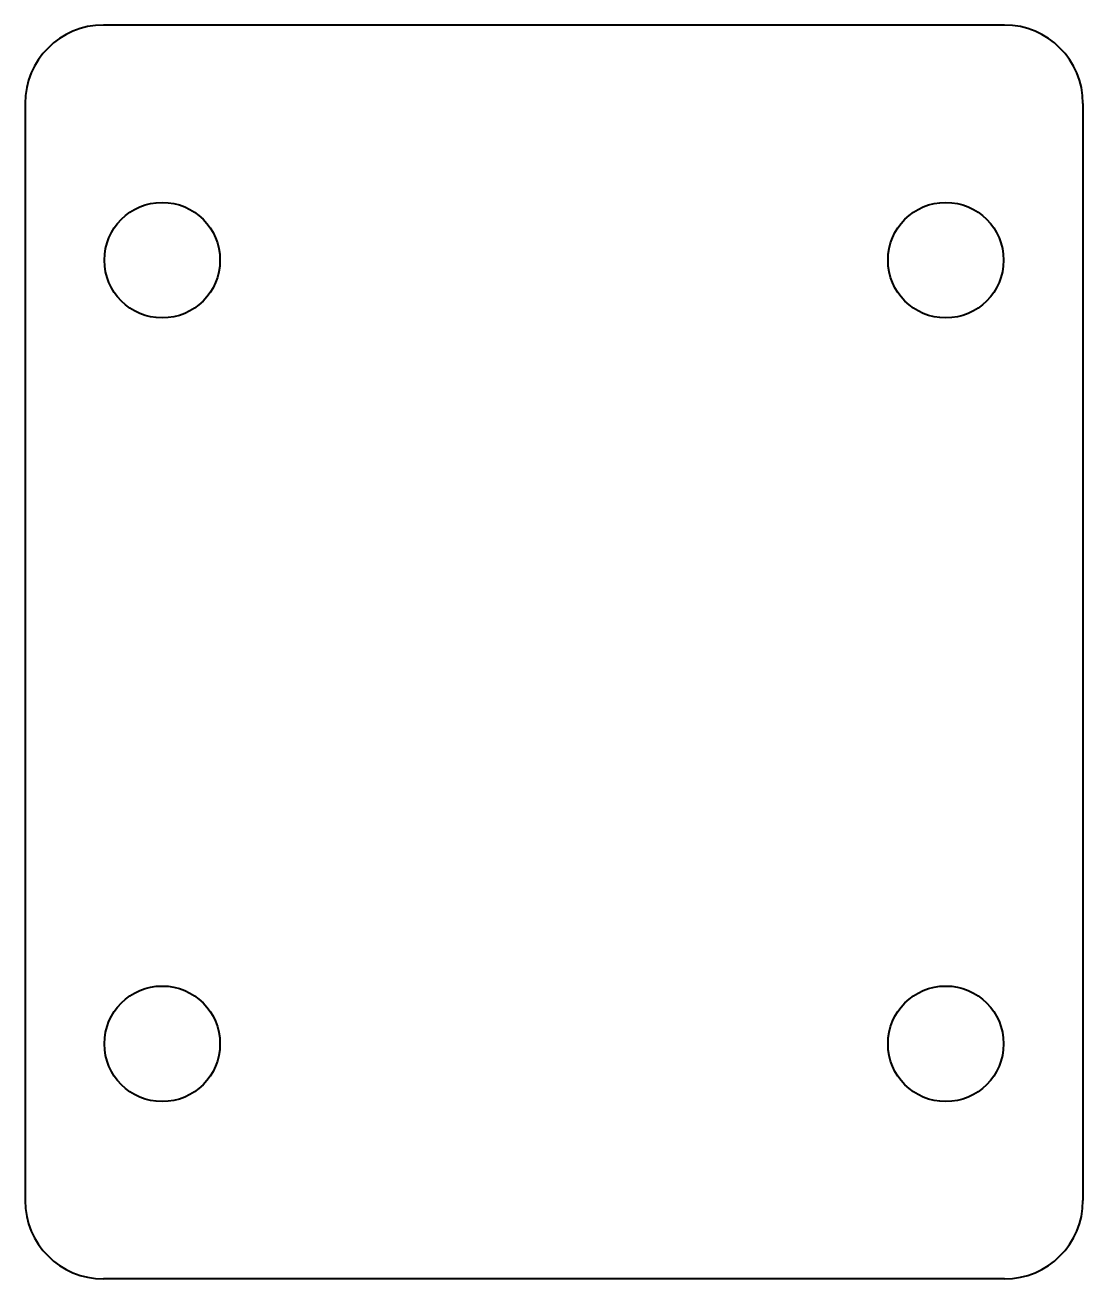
# Model space of a CAD drawing. Header units: inches. Extents: x 33.8 to 60.8, y -10.6 to 21.4.
import ezdxf

# ---------------------------------------------------------------- set-up
doc = ezdxf.new("R2010")
doc.units = ezdxf.units.IN
doc.header["$MEASUREMENT"] = 0
doc.layers.add('Visible', color=7, linetype='Continuous', lineweight=40)

msp = doc.modelspace()

# ---------------------------------------------------------------- linework, layer by layer
at = {"layer": 'Visible'}
for p, q in [((58.821, 21.353), (35.821, 21.353)), ((33.821, 19.353), (33.821, -8.647)), ((60.821, 19.353), (60.821, -8.647)), ((58.821, -10.647), (35.821, -10.647))]:
    msp.add_line(p, q, dxfattribs=at)
for centre in [(37.321, 15.353), (57.321, 15.353), (37.321, -4.647), (57.321, -4.647)]:
    msp.add_circle(centre, 1.475, dxfattribs=at)
for centre, start, end in [((35.821, 19.353), 90, 180), ((58.821, 19.353), 0, 90), ((35.821, -8.647), 180, 270), ((58.821, -8.647), 270, 0)]:
    msp.add_arc(centre, 2, start, end, dxfattribs=at)

doc.saveas('drawing.dxf')
